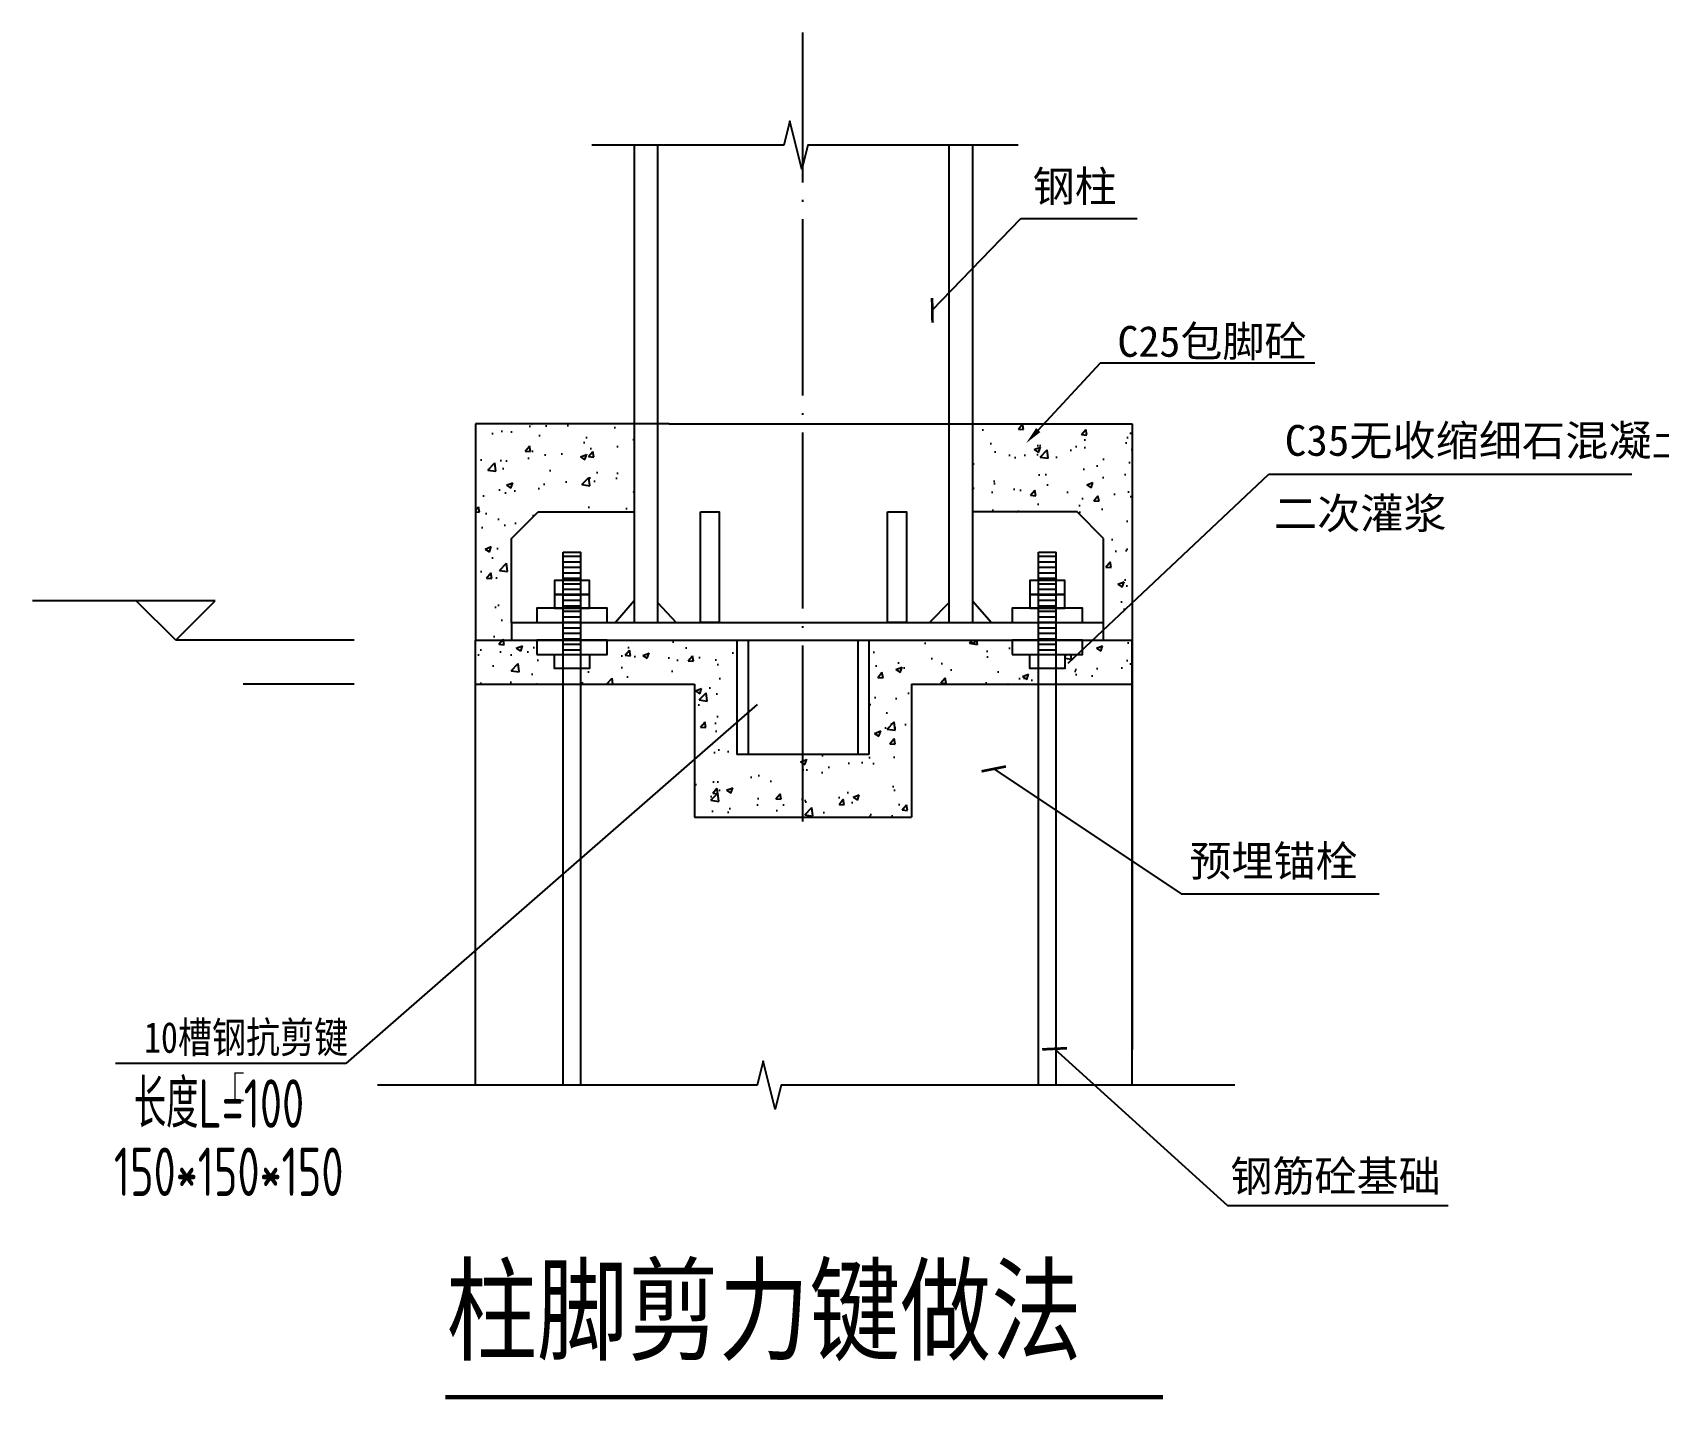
# Model space of a CAD drawing. Extents: x 2072855 to 2883818, y 17306032 to 17674225.
# Drawn here: x 2218399 to 2236863, y 17534722 to 17550245 of the extents above; entities that cross this region are included whole.
import ezdxf
from ezdxf.enums import TextEntityAlignment as Align

# ---------------------------------------------------------------- set-up
doc = ezdxf.new("R2010")
doc.units = 0
doc.header["$LTSCALE"] = 1000
doc.header["$MEASUREMENT"] = 0
doc.linetypes.add('DOTE', pattern=[2.42, 2, -0.2, 0.02, -0.2])
for name, color, linetype in [('AXIS', 171, 'Continuous'), ('dim', 7, 'Continuous'), ('PUB_DIM', 161, 'Continuous'), ('PUB_TEXT', 7, 'Continuous'), ('S', 2, 'Continuous'), ('中粗线', 2, 'Continuous'), ('剖断线', 253, 'Continuous'), ('文字', 4, 'Continuous'), ('标注', 7, 'Continuous'), ('标注尺寸', 253, 'Continuous'), ('结构', 2, 'Continuous')]:
    doc.layers.add(name, color=color, linetype=linetype)
doc.styles.add('-宋体', font='', dxfattribs={"width": 0.8})
doc.styles.get("Standard").update_dxf_attribs({"font": 'gbenor.shx', "bigfont": 'gbcbig.shx'})
doc.styles.add('TSSD_REIN', font='tssdeng.shx', dxfattribs={"width": 0.7, "bigfont": 'tssdchn.shx'})
doc.styles.add('图框', font='')
doc.styles.get('-宋体').set_extended_font_data('SimSun')
doc.styles.get('图框').set_extended_font_data('SimSun')
doc.dimstyles.new('DIMN100', dxfattribs={"dimtxt": 250, "dimasz": 100, "dimexe": 200, "dimexo": 200, "dimgap": 100, "dimtad": 1, "dimdec": 0, "dimzin": 0, "dimdsep": 46, "dimtxsty": 'Standard', "dimblk": 'ARCHTICK', "dimcen": 0, "dimclrd": 8, "dimclre": 8, "dimclrt": 7, "dimadec": 0, "dimazin": 0, "dimtfac": 1, "dimtdec": 0, "dimtix": 1, "dimtmove": 2, "dimatfit": 3, "dimldrblk": 'ARCHTICK', "dimfxl": 0, "dimtolj": 1, "dimtzin": 0, "dimlwe": 20, "dimarcsym": 0})

msp = doc.modelspace()

# ---------------------------------------------------------------- hatches: boundary and pattern name
h = msp.add_hatch()
h.set_pattern_fill('混凝土', color=256, scale=100, style=0)
h.set_pattern_definition([(50, (3067539.36, 17479090.9), (717.2602, -62.75213), [75, -825]), (355, (3067539.36, 17479090.9), (-138.75133, 752.19213), [60, -660]), (100.4514, (3067599.1, 17479085.7), (578.5094, 689.43954), [63.7402, -701.1421]), (46.1842, (3067539.4, 17479290.9), (1067.24105, -165.519), [112.5, -1237.5]), (96.6356, (3067628.3, 17479277.1), (934.6627, 974.1179), [95.6103, -1051.713]), (351.1842, (3067539.4, 17479290.9), (934.662, 974.1186), [90, -990]), (21, (3067639.36, 17479240.9), (596.90705, -402.6189), [75, -825]), (326, (3067639.36, 17479240.9), (243.3153, 725.15005), [60, -660]), (71.4514, (3067689.1, 17479207.35), (840.22263, 322.5305), [63.7402, -701.1421]), (37.5, (3067539.36, 17479090.9), (12.159855, 332.89385), [0, -652, 0, -670, 0, -662.5]), (7.5, (3067539.36, 17479090.9), (263.06954, 394.41171), [0, -382, 0, -637, 0, -252.5]), (327.5, (3067316.36, 17479090.9), (533.82244, -22.55487), [0, -250, 0, -780, 0, -1035]), (317.5, (3067216.36, 17479090.9), (583.18617, 100.10498), [0, -325, 0, -518, 0, -735])])
h.paths.add_polyline_path([(2223430.1, 17545800.6), (2223430.1, 17543342.7), (2223839.3, 17543342.7), (2223839.3, 17543542.7), (2223839.3, 17544500.6), (2224139.3, 17544800.6), (2225230.1, 17544800.6), (2225230.1, 17545800.6)])
h.paths.add_polyline_path([(2230260.4, 17544800.6), (2230560.4, 17544500.6), (2230560.4, 17543459.5), (2230884.9, 17543765.1), (2230884.9, 17545800.6), (2229073.9, 17545800.6), (2229073.9, 17544800.6)])
h.paths.add_polyline_path([(2224425.8, 17542846), (2224425.8, 17543022.7), (2224325.8, 17543022.7), (2224325.8, 17543182.7), (2224125.8, 17543182.7), (2224125.8, 17543342.7), (2223430.1, 17543342.7), (2223430.1, 17542846)])
h.paths.add_polyline_path([(2225915.4, 17542846), (2225915.4, 17541991.4), (2226397.3, 17542411.6), (2226397.3, 17543342.7), (2224925.8, 17543342.7), (2224925.8, 17543182.7), (2224725.8, 17543182.7), (2224725.8, 17543022.7), (2224625.8, 17543022.7), (2224625.8, 17542846)])
h.paths.add_polyline_path([(2226397.3, 17542046.8), (2226397.3, 17542411.6), (2225915.4, 17541991.4), (2225915.4, 17541333.9), (2227147.3, 17541333.9), (2227147.3, 17542046.8)])
h.paths.add_polyline_path([(2227147.3, 17542046.8), (2227147.3, 17541333.9), (2228379.2, 17541333.9), (2228379.2, 17542846), (2229822.8, 17542846), (2229822.8, 17543022.7), (2229722.8, 17543022.7), (2229722.8, 17543182.7), (2229522.8, 17543182.7), (2229522.8, 17543342.7), (2227897.3, 17543342.7), (2227897.3, 17542046.8)])
h.paths.add_polyline_path([(2230884.9, 17542846), (2230884.9, 17543342.7), (2230436.3, 17543342.7), (2230322.8, 17543235.8), (2230322.8, 17543182.7), (2230122.8, 17543182.7), (2230122.8, 17543022.7), (2230022.8, 17543022.7), (2230022.8, 17542846)])
at = {"layer": '标注'}
h = msp.add_hatch(dxfattribs=at)
h.set_pattern_fill('ANSI31', color=256, scale=500, angle=315, style=0)
h.set_pattern_definition([(0, (2120356.874, 17525172.836), (2e-14, 62.5), [])])
h.paths.add_polyline_path([(2224625.8, 17544346.8), (2224425.8, 17544346.8), (2224425.8, 17544026.8), (2224625.8, 17544026.8)])
h.paths.add_polyline_path([(2224625.8, 17544026.8), (2224425.8, 17544026.8), (2224425.8, 17543866.8), (2224625.8, 17543866.8)])
h.paths.add_polyline_path([(2224625.8, 17543866.8), (2224425.8, 17543866.8), (2224425.8, 17543706.8), (2224625.8, 17543706.8)])
h.paths.add_polyline_path([(2224625.8, 17543706.8), (2224425.8, 17543706.8), (2224425.8, 17543546.8), (2224625.8, 17543546.8)])
h.paths.add_polyline_path([(2224625.8, 17543546.8), (2224425.8, 17543546.8), (2224425.8, 17543346.8), (2224625.8, 17543346.8)])
h.paths.add_polyline_path([(2224625.8, 17543346.8), (2224425.8, 17543346.8), (2224425.8, 17543186.8), (2224625.8, 17543186.8)])
h = msp.add_hatch(dxfattribs=at)
h.set_pattern_fill('ANSI31', color=256, scale=500, angle=315, style=0)
h.set_pattern_definition([(0, (2125753.874, 17525172.836), (2e-14, 62.5), [])])
h.paths.add_polyline_path([(2230022.8, 17544346.8), (2229822.8, 17544346.8), (2229822.8, 17544026.8), (2230022.8, 17544026.8)])
h.paths.add_polyline_path([(2230022.8, 17544026.8), (2229822.8, 17544026.8), (2229822.8, 17543866.8), (2230022.8, 17543866.8)])
h.paths.add_polyline_path([(2230022.8, 17543866.8), (2229822.8, 17543866.8), (2229822.8, 17543706.8), (2230022.8, 17543706.8)])
h.paths.add_polyline_path([(2230022.8, 17543706.8), (2229822.8, 17543706.8), (2229822.8, 17543546.8), (2230022.8, 17543546.8)])
h.paths.add_polyline_path([(2230022.8, 17543546.8), (2229822.8, 17543546.8), (2229822.8, 17543346.8), (2230022.8, 17543346.8)])
h.paths.add_polyline_path([(2230022.8, 17543346.8), (2229822.8, 17543346.8), (2229822.8, 17543186.8), (2230022.8, 17543186.8)])

# ---------------------------------------------------------------- linework, layer by layer
for p, q in [((2230160.5, 17543082.9), (2232438.9, 17545228.4)), ((2225915.4, 17542846), (2225915.4, 17541333.9)), ((2228379.2, 17542846), (2228379.2, 17541333.9)), ((2225915.4, 17541333.9), (2228379.2, 17541333.9))]:
    msp.add_line(p, q)
at = {"color": 6, "ltscale": 0.5}
for p, q in [((2226627.2, 17542612.1), (2221955.7, 17538538.8)), ((2221955.7, 17538538.8), (2219341.2, 17538538.8))]:
    msp.add_line(p, q, dxfattribs=at)
at = {"ltscale": 0.5}
for points in [[(2225983.1, 17544800.6), (2226197.6, 17544800.6), (2226197.6, 17543546.8), (2225983.1, 17543546.8)], [(2228108.1, 17544800.6), (2228322.6, 17544800.6), (2228322.6, 17543546.8), (2228108.1, 17543546.8)]]:
    msp.add_lwpolyline(points, close=True, dxfattribs=at)
at = {"const_width": 16}
msp.add_lwpolyline([(2220796.8, 17538428.9), (2220698.6, 17538428.9), (2220698.6, 17538116.7), (2220796.8, 17538116.7)], dxfattribs=at)
at = {"layer": 'AXIS', "color": 1, "linetype": 'DOTE'}
msp.add_line((2227147.3, 17541283.3), (2227147.3, 17550244.5), dxfattribs=at)
at = {"layer": 'dim'}
msp.add_line((2232438.9, 17545228.4), (2236561.1, 17545228.4), dxfattribs=at)
at = {"layer": 'PUB_DIM'}
for p, q in [((2220474.7, 17543792.7), (2218399.1, 17543792.7)), ((2220024.7, 17543342.7), (2219574.7, 17543792.7)), ((2220024.7, 17543342.7), (2220474.7, 17543792.7))]:
    msp.add_line(p, q, dxfattribs=at)
at = {"layer": 'S'}
for p, q in [((2226397.3, 17543342.7), (2226397.3, 17542046.8)), ((2226524.8, 17543342.7), (2226524.8, 17542046.8)), ((2227769.8, 17543342.7), (2227769.8, 17542046.8)), ((2227897.3, 17543342.7), (2227897.3, 17542046.8)), ((2227897.3, 17542046.8), (2226397.3, 17542046.8))]:
    msp.add_line(p, q, dxfattribs=at)
at = {"layer": '中粗线'}
for p, q in [((2225230.1, 17548961.4), (2225230.1, 17543546.8)), ((2225495.5, 17548961.4), (2225495.5, 17543546.8)), ((2228808.5, 17543546.8), (2228808.5, 17548961.4)), ((2229073.9, 17548961.4), (2229073.9, 17543546.8)), ((2225230.1, 17543791.6), (2225020.8, 17543546.8)), ((2225495.5, 17543771.1), (2225707.8, 17543546.8)), ((2228808.5, 17543771.1), (2228584, 17543546.8)), ((2229073.9, 17543791.6), (2229288.6, 17543546.8)), ((2223839.3, 17543546.8), (2226524.8, 17543546.8)), ((2223839.3, 17543546.8), (2223839.3, 17543342.7)), ((2226524.8, 17543546.8), (2230560.4, 17543546.8)), ((2223430.1, 17543342.7), (2227897.3, 17543342.7)), ((2223430.1, 17538290.7), (2223430.1, 17543342.7)), ((2227897.3, 17543342.7), (2230884.9, 17543342.7)), ((2230884.9, 17538290.7), (2230884.9, 17543342.7)), ((2223430.1, 17542846), (2225915.4, 17542846)), ((2228379.2, 17542846), (2230884.9, 17542846))]:
    msp.add_line(p, q, dxfattribs=at)
at = {"layer": '中粗线', "color": 7, "linetype": 'ByBlock'}
for p, q in [((2229756.7, 17543342.7), (2230737.3, 17543342.7)), ((2230283, 17542846), (2230737.3, 17542846))]:
    msp.add_line(p, q, dxfattribs=at)
at = {"layer": '中粗线', "const_width": 52.5}
msp.add_lwpolyline([(2223088.6, 17534748.1), (2231236.2, 17534748.1)], dxfattribs=at)
at = {"layer": '中粗线'}
msp.add_point((2224125, 17542846), dxfattribs=at)
at = {"layer": '剖断线'}
for points in [[(2229591.5, 17548964), (2227205, 17548964), (2227136.8, 17548691), (2227000.3, 17549237), (2226932, 17548964), (2224750.3, 17548964)], [(2232054.3, 17538290.7), (2226900.8, 17538290.7), (2226832.5, 17538017.7), (2226696, 17538563.7), (2226627.8, 17538290.7), (2222317.1, 17538290.7)]]:
    msp.add_lwpolyline(points, dxfattribs=at)
at = {"layer": '文字'}
msp.add_lwpolyline([(2229819.9, 17545729.9), (2230526.6, 17546492.4), (2232962.7, 17546492.4)], dxfattribs=at)
msp.add_solid([(2229844.4, 17545707.2), (2229684, 17545583.2), (2229795.5, 17545752.5)], dxfattribs=at)
at = {"layer": '标注尺寸'}
for p, q in [((2222052.6, 17543342.7), (2220024.7, 17543342.7)), ((2222052.6, 17542846), (2220792.6, 17542846))]:
    msp.add_line(p, q, dxfattribs=at)
at = {"layer": '结构'}
for p, q in [((2225630.1, 17545800.6), (2223430.1, 17545800.6)), ((2223430.1, 17545800.6), (2223430.1, 17543342.7)), ((2225630.1, 17545800.6), (2228623.9, 17545800.6)), ((2228623.9, 17545800.6), (2230884.9, 17545800.6)), ((2230884.9, 17545800.6), (2230884.9, 17538696.9)), ((2223839.3, 17544500.6), (2224139.3, 17544800.6)), ((2224139.3, 17544800.6), (2225230.1, 17544800.6)), ((2230260.4, 17544800.6), (2229073.9, 17544800.6)), ((2230560.4, 17544500.6), (2230260.4, 17544800.6)), ((2223839.3, 17543542.7), (2223839.3, 17544500.6)), ((2230560.4, 17543342.7), (2230560.4, 17544500.6)), ((2224425.8, 17544342.7), (2224625.8, 17544342.7)), ((2224425.8, 17538290.7), (2224425.8, 17544342.7)), ((2224625.8, 17538290.7), (2224625.8, 17544342.7)), ((2229822.8, 17544342.7), (2230022.8, 17544342.7)), ((2229822.8, 17538290.7), (2229822.8, 17544342.7)), ((2230022.8, 17538290.7), (2230022.8, 17544342.7)), ((2223839.3, 17543542.7), (2223839.3, 17543342.7))]:
    msp.add_line(p, q, dxfattribs=at)
for points in [[(2224325.8, 17543862.7), (2224725.8, 17543862.7), (2224725.8, 17544022.7), (2224325.8, 17544022.7)], [(2229722.8, 17543862.7), (2230122.8, 17543862.7), (2230122.8, 17544022.7), (2229722.8, 17544022.7)], [(2224125.8, 17543546.8), (2224925.8, 17543546.8), (2224925.8, 17543706.8), (2224125.8, 17543706.8)], [(2224325.8, 17543706.8), (2224725.8, 17543706.8), (2224725.8, 17543862.7), (2224325.8, 17543862.7)], [(2229522.8, 17543546.8), (2230322.8, 17543546.8), (2230322.8, 17543706.8), (2229522.8, 17543706.8)], [(2229722.8, 17543706.8), (2230122.8, 17543706.8), (2230122.8, 17543862.7), (2229722.8, 17543862.7)], [(2224125.8, 17543182.7), (2224925.8, 17543182.7), (2224925.8, 17543342.7), (2224125.8, 17543342.7)], [(2229522.8, 17543182.7), (2230322.8, 17543182.7), (2230322.8, 17543342.7), (2229522.8, 17543342.7)], [(2224325.8, 17543182.7), (2224725.8, 17543182.7), (2224725.8, 17543022.7), (2224325.8, 17543022.7)], [(2229722.8, 17543182.7), (2230122.8, 17543182.7), (2230122.8, 17543022.7), (2229722.8, 17543022.7)]]:
    msp.add_lwpolyline(points, close=True, dxfattribs=at)

# ---------------------------------------------------------------- texts
at = {"color": 6, "ltscale": 0.5, "style": '图框'}
for s, p in [('钢柱', (2230234, 17548504)), ('C25包脚砼', (2231793, 17546744.7))]:
    msp.add_text(s, height=350, dxfattribs=at).set_placement(p, align=Align.MIDDLE)
at = {"color": 6, "ltscale": 0.5, "style": '图框', "width": 1.026629}
for s, p in [('C35无收缩细石混凝土灌实', (2232619.8, 17545437.6)), ('二次灌浆', (2232497, 17544609.1))]:
    msp.add_text(s, height=350, dxfattribs=at).set_placement(p)
at = {"color": 6, "ltscale": 0.5, "style": '图框', "width": 0.776416}
msp.add_text('10槽钢抗剪键', height=350, dxfattribs=at).set_placement((2219664.6, 17538658.5), (2221983.5, 17538658.5), align=Align.FIT)
at = {"color": 6, "ltscale": 0.5, "char_height": 350, "attachment_point": 1, "style": '图框'}
for s, insert in [('预埋锚栓', (2231536.3, 17541011.9, 1400)), ('钢筋砼基础', (2232003.1, 17537432.9, 1400))]:
    msp.add_mtext(s, dxfattribs=dict(at, insert=insert))
at = {"layer": 'PUB_TEXT', "style": 'TSSD_REIN', "width": 0.7}
for s, p in [('长度L=100', (2220517.8, 17537807.2)), ('150*150*150', (2220626.9, 17537032.8))]:
    msp.add_text(s, height=550, dxfattribs=at).set_placement(p, align=Align.CENTER)
at = {"layer": 'PUB_TEXT', "style": '-宋体', "width": 0.8}
msp.add_text('柱脚剪力键做法', height=945, dxfattribs=at).set_placement((2223097.3, 17535266))

# ---------------------------------------------------------------- leaders
at = {"layer": '文字'}
for points in [[(2228617, 17547089.8), (2229621.7, 17548131.5), (2230942.8, 17548131.5)], [(2229314.7, 17541882.6), (2231442.3, 17540464.9), (2233693, 17540464.9)], [(2230005.9, 17538704.2), (2231970.1, 17536924.4), (2234475.7, 17536924.4)]]:
    msp.add_leader(points, dimstyle='DIMN100', override={"dimscale": 2, "dimtad": 0}, dxfattribs=at)

doc.saveas('drawing.dxf')
